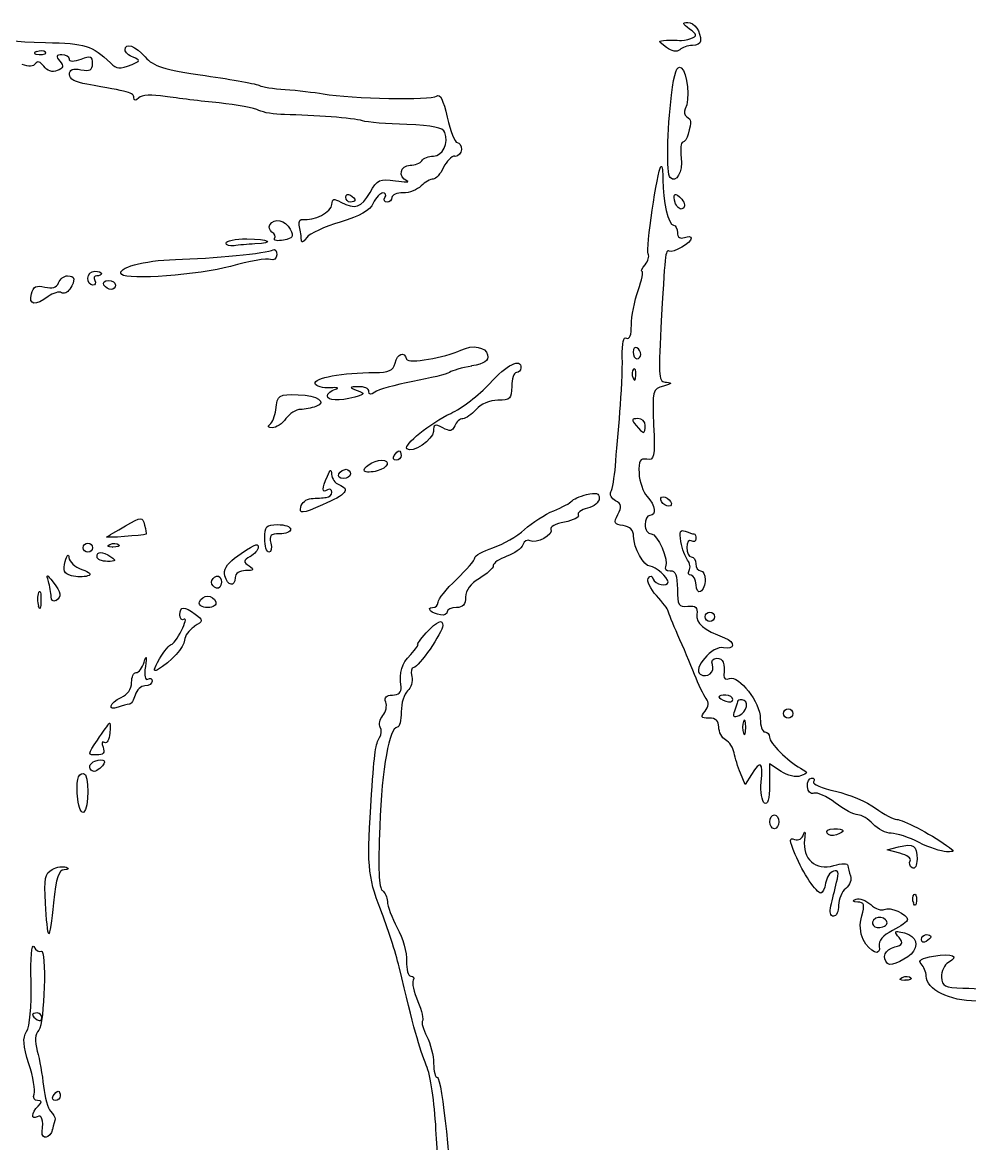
# Model space of a CAD drawing. Extents: x 195 to 337, y 268 to 410.
# Drawn here: x 217.75 to 252.47, y 299.58 to 340.68 of the extents above; entities that cross this region are included whole.
import ezdxf

# ---------------------------------------------------------------- set-up
doc = ezdxf.new("R2010")
doc.units = 0
doc.layers.add('Layer_1', color=7, linetype='CONTINUOUS')

msp = doc.modelspace()

# ---------------------------------------------------------------- linework, layer by layer
at = {"layer": 'Layer_1', "color": 7}
for points in [[(242.306113, 339.832035)], [(229.774116, 334.091083)], [(240.306129, 326.154784)], [(231.452198, 324.634706)], [(241.447442, 322.946135)], [(220.149558, 321.25697)], [(224.863007, 319.938973)], [(224.538299, 319.230624)], [(242.948075, 318.724724)], [(243.53513, 316.023279)], [(245.819004, 315.178413)], [(245.312169, 311.126088)], [(250.877911, 306.988951)], [(218.294254, 304.371128)], [(218.957958, 301.162819)]]:
    msp.add_lwpolyline(points, close=True, dxfattribs=at)
for points in [[(218.267751, 339.599197), (218.262563, 339.609402)], [(242.152532, 336.582057), (242.155763, 336.581433)], [(233.614692, 335.767946), (233.603014, 335.779115)], [(241.96159, 333.853739), (241.96074, 333.853512)], [(226.269105, 332.562019), (226.269105, 332.55805)], [(227.323395, 332.698847), (227.325492, 332.698734)], [(226.844113, 331.992255), (226.844566, 331.993304)], [(220.475259, 331.384819), (220.477527, 331.388787)], [(219.492629, 330.902306), (219.490588, 330.902391)], [(221.002503, 330.882123), (221.003637, 330.882123)], [(240.274097, 328.75492), (240.274097, 328.754636)], [(234.21541, 328.086567), (234.219209, 328.083704)], [(240.154758, 327.971112), (240.144554, 327.965924)], [(235.855196, 327.846529), (235.855026, 327.842476)], [(228.507454, 326.598945), (228.504166, 326.598973)], [(230.751303, 324.238649), (230.752409, 324.239272)], [(229.51021, 323.959578), (229.510494, 323.959578)], [(228.748881, 322.996252), (228.749647, 322.989761)], [(238.465508, 322.87371), (238.464856, 322.874334)], [(222.281722, 321.923877), (222.286229, 321.92297)], [(227.176503, 321.933231), (227.171288, 321.933033)], [(221.058261, 321.449868), (221.063732, 321.439663)], [(226.098884, 321.095622), (226.099877, 321.100072)], [(220.867546, 320.922085), (220.86644, 320.922085)], [(220.140062, 320.388435), (220.141054, 320.387868)], [(242.60718, 319.820315), (242.610525, 319.822271)], [(218.969297, 319.480441), (218.969297, 319.483871)], [(218.34301, 319.276176), (218.347829, 319.276063)], [(224.043256, 318.532535), (224.048585, 318.526583)], [(222.239996, 316.35703), (222.243426, 316.36029)], [(244.126664, 315.848665), (244.126664, 315.85405)], [(244.180239, 315.052611), (244.180239, 315.052469)], [(220.761558, 314.289581), (220.760425, 314.289496)], [(220.591281, 313.336545), (220.591196, 313.336828)], [(244.47558, 313.115754), (244.240872, 312.740702), (244.071643, 313.157565)], [(245.556828, 313.222932), (245.135684, 313.498176), (245.135684, 312.724488)], [(246.273993, 313.059969), (246.274815, 313.061074)], [(219.998188, 311.728025), (219.999606, 311.727798)], [(247.586406, 310.896992), (247.589779, 310.898976)], [(249.916173, 310.223934), (249.444658, 310.344973), (249.866878, 310.455241)], [(251.618916, 310.281335), (251.621807, 310.282271)], [(219.281448, 309.618907), (219.284793, 309.619077)], [(250.37051, 309.692239), (250.368497, 309.692438)], [(247.935917, 308.939131), (247.929483, 308.938025)], [(250.411867, 308.387197), (250.422072, 308.392668)], [(249.033152, 307.844277), (249.030034, 307.841017)], [(249.646059, 307.397197), (249.647278, 307.392009)], [(250.406935, 306.634337), (250.410733, 306.634365)], [(250.098554, 305.577241), (250.103741, 305.567036)], [(218.850043, 300.106913), (218.853643, 300.10748)]]:
    msp.add_lwpolyline(points, dxfattribs=at)
for points in [[(242.202223, 340.435219), (241.937467, 340.630243), (241.925845, 340.676447), (242.137877, 340.676447)], [(242.137877, 340.676447), (242.386475, 340.676447), (242.610469, 340.349584), (242.610469, 339.987373)], [(242.255798, 340.08908), (242.492774, 340.185458), (242.486254, 340.222876), (242.202223, 340.435219)], [(216.917836, 340.236482), (217.034623, 340.028702), (217.40222, 339.963222), (218.590532, 339.939638)], [(218.590532, 339.939638), (220.083199, 339.907606), (220.284346, 339.84326), (220.976396, 339.193786)], [(221.51427, 339.670573), (221.51427, 339.955625), (221.897911, 339.820526), (222.254736, 339.410069)], [(241.354579, 339.759978), (241.02987, 340.000072), (241.02987, 340.002057), (241.354579, 340.022466)], [(241.354579, 340.022466), (241.534579, 340.033805), (241.751089, 340.03097), (241.833577, 340.013962)], [(241.833577, 340.013962), (241.919184, 339.991285), (242.106837, 340.036639), (242.255798, 340.08908)], [(242.306169, 339.831978), (242.138925, 339.831978), (241.93004, 339.75686), (241.842166, 339.674372)], [(242.610469, 339.987373), (242.610469, 339.901767), (242.473272, 339.832035), (242.306113, 339.832035)], [(218.262563, 339.609402), (218.127634, 339.555827), (218.166185, 339.513024), (218.369713, 339.502252)], [(218.591382, 339.587858), (218.537807, 339.641433), (218.389839, 339.652205), (218.267751, 339.599197)], [(218.369713, 339.502252), (218.547445, 339.493748), (218.647225, 339.534283), (218.591382, 339.587858)], [(219.199243, 339.4908), (218.984944, 339.4908), (218.967653, 339.437225), (219.124125, 339.257225)], [(219.473637, 339.325824), (219.473637, 339.41143), (219.35033, 339.4908), (219.199243, 339.4908)], [(220.318078, 339.173036), (220.318078, 339.434674), (220.253732, 339.458088), (219.895858, 339.322989)], [(221.810037, 339.399581), (221.647045, 339.463928), (221.51427, 339.588085), (221.51427, 339.670573)], [(241.842166, 339.674372), (241.745788, 339.577994), (241.557114, 339.610025), (241.354579, 339.759978)], [(218.226166, 339.165978), (218.16182, 339.058828), (217.973316, 339.048057), (217.746091, 339.133946)], [(218.532648, 339.0696), (218.410475, 339.236844), (218.292554, 339.275395), (218.226166, 339.165978)], [(219.027747, 338.910009), (218.844346, 338.834891), (218.656976, 338.901506), (218.532648, 339.0696)], [(219.124125, 339.257225), (219.275212, 339.074957), (219.252818, 338.998989), (219.027747, 338.910009)], [(219.895858, 339.322989), (219.624866, 339.215839), (219.473637, 339.226611), (219.473637, 339.325824)], [(219.895858, 338.943713), (220.222721, 338.879367), (220.318078, 338.932375), (220.318078, 339.173036)], [(220.976396, 339.193786), (221.229247, 338.954825), (221.29467, 338.951707), (221.767234, 339.140211)], [(221.767234, 339.140211), (222.076947, 339.26777), (222.080151, 339.28903), (221.810037, 339.399581)], [(222.254736, 339.410069), (222.555861, 339.063931), (222.903077, 338.955704), (224.454988, 338.72743)], [(241.542771, 338.011087), (241.649921, 338.865165), (241.737795, 339.112602), (241.898547, 339.011972)], [(241.898547, 339.011972), (242.129004, 338.868255), (242.231817, 337.809061), (242.045382, 337.505811)], [(219.473637, 338.770233), (219.473637, 338.950233), (219.596944, 339.001824), (219.895858, 338.943713)], [(220.106982, 338.408022), (219.702988, 338.472369), (219.473637, 338.608431), (219.473637, 338.770233)], [(224.454988, 338.72743), (225.468743, 338.578611), (226.363017, 338.415591), (226.442415, 338.366296)], [(221.83776, 337.920435), (221.83776, 338.093915), (221.663146, 338.143238), (220.106982, 338.408022)], [(226.442415, 338.366296), (226.517533, 338.312721), (226.946075, 338.250643), (227.385445, 338.219461)], [(227.385445, 338.219461), (227.824815, 338.18743), (228.449571, 338.112312), (228.775215, 338.061005)], [(222.014642, 337.911931), (221.892469, 337.789757), (221.83776, 337.792025), (221.83776, 337.920435)], [(222.985536, 337.965506), (222.491514, 338.040624), (222.123946, 338.01908), (222.014642, 337.911931)], [(224.958053, 337.724277), (224.310818, 337.788624), (223.422639, 337.897757), (222.985536, 337.965506)], [(228.775215, 338.061005), (229.831858, 337.879871), (232.73839, 337.822044), (232.927858, 337.975398)], [(232.927858, 337.975398), (233.054283, 338.082548), (233.17759, 337.835083), (233.320059, 337.200605)], [(241.489196, 334.987937), (241.356251, 335.120882), (241.382047, 336.742271), (241.542771, 338.011087)], [(226.41954, 337.454135), (226.264201, 337.540025), (225.606195, 337.658797), (224.958053, 337.724277)], [(227.352932, 337.295679), (226.996078, 337.298513), (226.575984, 337.370797), (226.41954, 337.454135)], [(242.045382, 337.505811), (241.981036, 337.409433), (242.013351, 337.27422), (242.098957, 337.216479)], [(230.213514, 337.070608), (229.87381, 337.166986), (228.44393, 337.284907), (227.352932, 337.295679)], [(231.839354, 336.931427), (231.122443, 336.954104), (230.390425, 337.017033), (230.213514, 337.070608)], [(233.320059, 337.200605), (233.434862, 336.69051), (233.598705, 336.273647), (233.684425, 336.273647)], [(242.098957, 337.216479), (242.277823, 337.106211), (242.281225, 337.067376), (242.152532, 336.582057)], [(233.23621, 336.646375), (233.171864, 336.820989), (232.783999, 336.900359), (231.839354, 336.931427)], [(232.812941, 335.777272), (233.153694, 335.777272), (233.386248, 336.255222), (233.23621, 336.646375)], [(242.155763, 336.581433), (242.11296, 336.418441), (242.022818, 336.285666), (241.955354, 336.285666)], [(233.684425, 336.273647), (233.770031, 336.273647), (233.840897, 336.159978), (233.840897, 336.020797)], [(241.955354, 336.285666), (241.891007, 336.285666), (241.858976, 336.028564), (241.901779, 335.714485)], [(232.391769, 335.608044), (232.445344, 335.704422), (232.638384, 335.777272), (232.812941, 335.777272)], [(233.603014, 335.779115), (233.478856, 335.779115), (233.290097, 335.589477), (233.184025, 335.356894)], [(233.840897, 336.020797), (233.840897, 335.881616), (233.733747, 335.767946), (233.614692, 335.767946)], [(231.843124, 334.867663), (231.509826, 335.014498), (231.59651, 335.438816), (231.959911, 335.438816)], [(231.959911, 335.438816), (232.139911, 335.438816), (232.334991, 335.513934), (232.391769, 335.608044)], [(233.184025, 335.356894), (233.076875, 335.124454), (232.908497, 334.934674), (232.80679, 334.934674)], [(240.687332, 332.191106), (240.590954, 332.34446), (241.019552, 335.255839), (241.155643, 335.392781)], [(241.155643, 335.392781), (241.198447, 335.435584), (241.230762, 335.215899), (241.230762, 334.904117)], [(241.901779, 335.714485), (241.966125, 335.199033), (241.714125, 334.762894), (241.489196, 334.987937)], [(230.493946, 334.44394), (230.764938, 334.919735), (230.849722, 334.959392), (231.423029, 334.870441)], [(232.80679, 334.934674), (232.710412, 334.934674), (232.50782, 334.821005), (232.368525, 334.681824)], [(241.230762, 334.904117), (241.227927, 334.1304), (241.431171, 333.240435), (241.612248, 333.240435)], [(231.423029, 334.870441), (231.770245, 334.816866), (231.958834, 334.816866), (231.843124, 334.867663)], [(232.368525, 334.681824), (232.229344, 334.542643), (231.930232, 334.428973), (231.70519, 334.428973)], [(241.69485, 334.031528), (241.551133, 334.404425), (241.672173, 334.492299), (241.918787, 334.19452)], [(229.097628, 334.006838), (229.097628, 334.214617), (229.161974, 334.233893), (229.424462, 334.092444)], [(229.424462, 334.092444), (229.948503, 333.811814), (230.176749, 333.886649), (230.493946, 334.44394)], [(229.604888, 334.26995), (229.604888, 334.366328), (229.680006, 334.401761), (229.774116, 334.345068)], [(229.774116, 334.091083), (229.677738, 334.091083), (229.604888, 334.17669), (229.604888, 334.26995)], [(229.774116, 334.345068), (229.870494, 334.291493), (229.943344, 334.207871), (229.943344, 334.166202)], [(229.943344, 334.166202), (229.943344, 334.123398), (229.868226, 334.091083), (229.774116, 334.091083)], [(230.965659, 334.428973), (230.869281, 334.428973), (230.705155, 334.257477), (230.609883, 334.047487)], [(231.040777, 334.259745), (231.094352, 334.356123), (231.063454, 334.428973), (230.965659, 334.428973)], [(231.115895, 334.09165), (231.019517, 334.09165), (230.984084, 334.166769), (231.040777, 334.259745)], [(231.294762, 334.259745), (231.294762, 334.163367), (231.209155, 334.09165), (231.115895, 334.09165)], [(231.70519, 334.428973), (231.480119, 334.428973), (231.294762, 334.353855), (231.294762, 334.259745)], [(241.918787, 334.19452), (242.038692, 334.049953), (242.05485, 333.912756), (241.96159, 333.853739)], [(228.036733, 333.458164), (228.411785, 333.383046), (229.097628, 333.739928), (229.097628, 334.006838)], [(230.609883, 334.047487), (230.486576, 333.776494), (230.135136, 333.577049), (229.399376, 333.360567)], [(241.96074, 333.853512), (241.875133, 333.799937), (241.75381, 333.876189), (241.69485, 334.031528)], [(226.897971, 332.993537), (226.801593, 333.057883), (226.767294, 333.172403), (226.822853, 333.258293)], [(226.822853, 333.258293), (226.985845, 333.520781), (227.384368, 333.434041), (227.565473, 333.096435)], [(227.895284, 333.244998), (227.863253, 333.38418), (227.927316, 333.479707), (228.036733, 333.458164)], [(229.399376, 333.360567), (228.829272, 333.192472), (228.275892, 332.93622), (228.169678, 332.790491)], [(226.994349, 332.752309), (227.037152, 332.827427), (226.997184, 332.933443), (226.897971, 332.993537)], [(227.565473, 333.096435), (227.708056, 332.829694), (227.672623, 332.764214), (227.323395, 332.698847)], [(227.970403, 332.75846), (227.967568, 332.887153), (227.938371, 333.105676), (227.895284, 333.244998)], [(241.612248, 333.240435), (241.697854, 333.240435), (241.762201, 333.118261), (241.762201, 332.969159)], [(241.762201, 332.969159), (241.762201, 332.797663), (241.858579, 332.733317), (242.015051, 332.795679)], [(242.015051, 332.795679), (242.154232, 332.849254), (242.267902, 332.838482), (242.267902, 332.773002)], [(225.21354, 332.590082), (225.21354, 332.675688), (225.555398, 332.744287), (225.973338, 332.744287)], [(225.509306, 332.493704), (225.346314, 332.461672), (225.21354, 332.505043), (225.21354, 332.590082)], [(226.269105, 332.55805), (226.013987, 332.549546), (225.672214, 332.515247), (225.509306, 332.493704)], [(225.973338, 332.744287), (226.786683, 332.744287), (227.04645, 332.584696), (226.269105, 332.562019)], [(227.325492, 332.698734), (227.098154, 332.655931), (226.949363, 332.676057), (226.994349, 332.752309)], [(228.169678, 332.790491), (228.019725, 332.584696), (227.974654, 332.578176), (227.970403, 332.75846)], [(242.267902, 332.773002), (242.267902, 332.598387), (241.603489, 332.205052), (241.458809, 332.294003)], [(223.35645, 331.986954), (224.71331, 332.018986), (226.73685, 332.219395), (226.944743, 332.344885)], [(226.844566, 331.993304), (226.720125, 332.036107), (226.05798, 331.928957), (225.37364, 331.736202)], [(227.071168, 332.163751), (227.071168, 332.016917), (226.97479, 331.942932), (226.844113, 331.992255)], [(226.944743, 332.344885), (227.019861, 332.387688), (227.071168, 332.302082), (227.071168, 332.163751)], [(240.573662, 331.797827), (240.686198, 331.932756), (240.736654, 332.109666), (240.687332, 332.191106)], [(241.458809, 332.294003), (241.320478, 332.379609), (241.300352, 332.183735), (241.155558, 329.487534)], [(221.390453, 331.441483), (221.162264, 331.669672), (222.212387, 331.961244), (223.35645, 331.986954)], [(225.37364, 331.736202), (224.229804, 331.419005), (221.606906, 331.22503), (221.390453, 331.441483)], [(240.466513, 331.552346), (240.412938, 331.552346), (240.460843, 331.662614), (240.573662, 331.797827)], [(219.072677, 331.131713), (219.126251, 331.273162), (219.277338, 331.388816), (219.407023, 331.388816)], [(219.407023, 331.388816), (219.676031, 331.388816), (219.701713, 331.237729), (219.492629, 330.902306)], [(220.148425, 331.303181), (220.148425, 331.442362), (220.262094, 331.556031), (220.401275, 331.556031)], [(220.327291, 331.050331), (220.230913, 331.050331), (220.148425, 331.164), (220.148425, 331.303181)], [(220.402409, 331.219559), (220.455984, 331.123181), (220.425086, 331.050331), (220.327291, 331.050331)], [(220.477527, 331.388787), (220.381149, 331.388787), (220.345716, 331.313669), (220.402409, 331.219559)], [(220.401275, 331.556031), (220.540456, 331.556031), (220.654125, 331.513228), (220.654125, 331.470425)], [(220.654125, 331.470425), (220.654125, 331.427622), (220.568519, 331.384819), (220.475259, 331.384819)], [(220.740015, 331.051351), (220.68644, 331.147729), (220.751354, 331.22058), (220.898472, 331.22058)], [(220.898472, 331.22058), (221.043039, 331.22058), (221.16096, 331.145461), (221.16096, 331.051351)], [(240.318544, 330.855789), (240.453473, 331.23943), (240.520088, 331.552346), (240.466513, 331.552346)], [(218.077121, 330.725509), (218.152239, 330.997635), (218.259388, 331.05342), (218.571143, 330.975241)], [(218.571143, 330.975241), (218.845536, 330.910894), (219.005155, 330.952564), (219.072677, 331.131713)], [(219.179826, 330.77058), (219.09422, 330.824154), (218.872267, 330.762076), (218.696519, 330.629131)], [(219.490588, 330.902391), (219.404982, 330.774831), (219.269769, 330.714737), (219.179826, 330.77058)], [(221.003637, 330.882123), (220.918031, 330.882123), (220.797842, 330.957241), (220.740015, 331.051351)], [(221.16096, 331.051351), (221.16096, 330.954973), (221.085842, 330.882123), (221.002503, 330.882123)], [(240.073064, 329.579376), (240.073064, 329.898728), (240.183332, 330.473112), (240.318544, 330.855789)], [(218.696519, 330.629131), (218.230362, 330.276557), (217.969971, 330.317291), (218.077121, 330.725509)], [(239.895332, 329.110016), (240.006733, 329.045669), (240.073064, 329.217165), (240.073064, 329.579376)], [(239.738859, 328.402743), (239.727521, 328.937471), (239.781662, 329.181817), (239.895332, 329.110016)], [(241.155558, 329.487534), (241.05918, 327.63223), (241.069952, 327.502346), (241.363338, 327.486614)], [(233.825335, 328.666167), (234.25827, 328.876214), (234.745858, 328.787206), (234.803713, 328.488435)], [(240.274097, 328.754636), (240.198979, 328.797439), (240.133782, 328.731959), (240.133782, 328.59618)], [(240.414412, 328.509439), (240.414412, 328.595046), (240.350066, 328.707581), (240.274097, 328.75492)], [(231.412144, 328.183937), (231.508522, 328.548302), (231.73365, 328.632945), (231.831162, 328.340409)], [(231.831162, 328.340409), (231.895508, 328.160409), (233.235502, 328.383213), (233.825335, 328.666167)], [(234.803713, 328.488435), (234.846516, 328.275269), (234.696563, 328.173364), (234.21541, 328.086567)], [(234.870412, 327.434967), (235.520878, 328.141162), (236.024425, 328.394041), (236.024425, 328.015757)], [(239.653253, 326.403099), (239.706828, 327.053565), (239.749631, 327.95297), (239.738859, 328.402743)], [(240.133782, 328.59618), (240.133782, 328.46125), (240.198129, 328.350699), (240.274097, 328.350699)], [(240.274097, 328.350699), (240.349215, 328.350699), (240.414412, 328.425817), (240.414412, 328.509439)], [(230.656654, 327.846387), (231.182821, 327.846387), (231.343574, 327.921506), (231.412144, 328.183937)], [(234.219209, 328.083704), (233.865558, 328.019357), (233.499067, 327.915326), (233.406913, 327.851263)], [(236.024425, 328.015757), (236.024425, 327.91938), (235.949306, 327.846529), (235.855196, 327.846529)], [(240.144554, 327.965924), (240.090979, 327.91235), (240.080207, 327.764381), (240.133215, 327.642293)], [(240.240365, 327.749443), (240.248869, 327.927175), (240.208333, 328.026954), (240.154758, 327.971112)], [(228.475905, 327.442394), (228.400787, 327.641669), (229.508963, 327.846387), (230.656654, 327.846387)], [(232.056034, 327.513685), (231.405568, 327.392646), (230.778969, 327.217918), (230.662919, 327.125764)], [(233.406913, 327.851263), (233.310535, 327.786917), (232.706075, 327.634696), (232.056034, 327.513685)], [(235.855026, 327.842476), (235.758648, 327.842476), (235.685798, 327.614287), (235.685798, 327.335613)], [(240.133215, 327.642293), (240.18679, 327.507364), (240.229593, 327.545915), (240.240365, 327.749443)], [(229.031014, 327.283654), (228.762006, 327.260976), (228.512358, 327.337228), (228.475905, 327.442394)], [(228.928003, 326.989984), (228.928003, 327.075591), (229.060947, 327.183874), (229.223769, 327.230079)], [(229.223769, 327.230079), (229.386762, 327.272882), (229.298888, 327.305197), (229.031014, 327.283654)], [(230.0713, 327.326457), (229.719804, 327.315118), (229.716601, 327.30378), (230.017725, 327.186142)], [(230.017725, 327.186142), (230.322053, 327.067087), (230.315647, 327.048945), (229.932119, 326.947181)], [(230.451738, 327.148441), (230.451738, 327.255591), (230.280242, 327.332693), (230.0713, 327.326457)], [(230.662919, 327.125764), (230.520336, 327.012094), (230.451738, 327.018614), (230.451738, 327.148441)], [(233.455867, 326.348107), (233.854503, 326.533493), (234.491051, 327.023235), (234.870412, 327.434967)], [(235.685798, 327.335613), (235.685798, 326.88445), (235.632223, 326.828721), (235.177858, 326.828721)], [(241.255054, 327.350551), (240.844626, 327.233764), (240.83496, 327.194079), (240.887486, 325.92189)], [(241.363338, 327.486614), (241.588409, 327.475276), (241.557228, 327.433039), (241.255054, 327.350551)], [(227.036132, 326.48108), (227.100478, 327.028677), (227.143281, 327.056542), (227.863423, 327.029754)], [(227.863423, 327.029754), (228.569618, 327.007077), (228.930752, 326.760746), (228.507454, 326.598945)], [(229.932119, 326.947181), (229.342711, 326.789575), (228.928003, 326.806866), (228.928003, 326.989984)], [(235.177858, 326.828721), (234.878859, 326.828721), (234.550947, 326.68954), (234.380557, 326.491172)], [(226.821832, 325.945276), (226.91821, 326.009622), (227.01147, 326.254961), (227.036132, 326.48108)], [(227.93942, 326.491824), (227.781814, 326.491824), (227.54291, 326.339603), (227.408973, 326.154246)], [(228.504166, 326.598973), (228.350812, 326.545398), (228.096941, 326.491824), (227.93942, 326.491824)], [(231.846185, 325.045247), (231.703603, 325.18783), (232.702418, 325.996838), (233.455867, 326.348107)], [(234.380557, 326.491172), (234.2221, 326.305786), (234.002273, 326.153622), (233.894047, 326.153622)], [(239.488277, 324.429165), (239.520308, 324.864255), (239.59656, 325.752945), (239.653253, 326.403099)], [(226.907439, 325.81885), (226.756352, 325.820438), (226.720069, 325.872425), (226.821832, 325.945276)], [(227.408973, 326.154246), (227.274894, 325.96886), (227.048916, 325.817773), (226.907439, 325.81885)], [(233.155706, 325.818), (232.870654, 325.97022), (232.816003, 325.948677), (232.816003, 325.683921)], [(233.596125, 325.893118), (233.521007, 325.688457), (233.423495, 325.671449), (233.155706, 325.818)], [(233.894047, 326.153622), (233.784629, 326.153622), (233.651968, 326.035701), (233.596125, 325.893118)], [(240.306129, 326.154784), (240.082191, 326.154784), (240.070286, 326.111981), (240.241782, 325.901934)], [(240.241782, 325.901934), (240.357436, 325.762753), (240.480743, 325.649083), (240.516176, 325.649083)], [(240.580522, 325.901934), (240.580522, 326.041115), (240.457215, 326.154784), (240.306129, 326.154784)], [(240.516176, 325.649083), (240.548207, 325.649083), (240.580522, 325.762753), (240.580522, 325.901934)], [(240.887486, 325.92189), (240.941061, 324.732501), (240.910163, 324.617499), (240.634636, 324.665178)], [(232.816003, 325.683921), (232.816003, 325.386028), (232.026214, 324.865219), (231.846185, 325.045247)], [(230.292686, 324.227934), (230.183269, 324.337351), (230.631313, 324.628724), (230.913162, 324.631928)], [(230.913162, 324.631928), (231.268938, 324.634762), (231.14787, 324.342595), (230.751303, 324.238649)], [(231.452198, 324.634706), (231.35582, 324.634706), (231.320387, 324.709824), (231.37708, 324.803934)], [(231.37708, 324.803934), (231.430654, 324.900312), (231.514277, 324.972028), (231.555946, 324.972028)], [(231.631064, 324.803934), (231.631064, 324.707556), (231.545458, 324.634706), (231.452198, 324.634706)], [(231.555946, 324.972028), (231.598749, 324.972028), (231.631064, 324.89691), (231.631064, 324.803934)], [(240.634636, 324.665178), (240.383769, 324.707981), (240.331357, 324.611603), (240.352872, 324.158315)], [(228.927691, 324.046403), (229.04136, 324.310025), (229.075659, 324.322781), (229.085297, 324.11075)], [(229.351754, 324.127672), (229.405329, 324.22405), (229.527502, 324.296901), (229.615376, 324.296901)], [(229.615376, 324.296901), (229.700982, 324.296901), (229.773832, 324.221783), (229.773832, 324.127672)], [(230.752409, 324.239272), (230.547747, 324.185698), (230.340903, 324.185698), (230.292686, 324.227934)], [(239.321032, 323.469014), (239.374607, 323.565392), (239.453977, 323.994104), (239.488277, 324.429165)], [(228.927691, 323.53954), (228.728415, 323.416233), (228.728415, 323.582343), (228.927691, 324.046403)], [(229.085297, 324.11075), (229.090966, 323.958529), (229.211722, 323.789244), (229.350053, 323.735669)], [(229.510494, 323.959578), (229.365927, 323.959578), (229.293927, 324.034696), (229.351754, 324.127672)], [(229.773832, 324.127672), (229.773832, 324.031294), (229.654777, 323.959578), (229.51021, 323.959578)], [(240.352872, 324.158315), (240.36421, 323.850756), (240.50084, 323.463912), (240.648639, 323.301033)], [(229.350053, 323.735669), (229.7905, 323.566441), (229.628699, 323.368101), (228.748881, 322.996252)], [(228.885738, 323.267131), (229.001391, 323.275635), (229.096919, 323.363509), (229.096919, 323.464422)], [(229.096919, 323.464422), (229.096919, 323.5608), (229.021801, 323.596233), (228.927691, 323.53954)], [(238.431209, 323.372041), (238.781656, 323.457647), (238.894163, 323.425616), (238.894163, 323.234844)], [(239.492529, 323.145383), (239.340308, 323.230989), (239.263206, 323.375839), (239.321032, 323.469014)], [(228.749647, 322.989761), (227.986645, 322.667206), (227.900925, 322.658646), (227.95022, 322.914643)], [(227.95022, 322.914643), (227.982251, 323.072249), (228.156015, 323.210409), (228.340295, 323.224328)], [(228.340295, 323.224328), (228.524547, 323.235666), (228.769999, 323.256359), (228.885738, 323.267131)], [(237.225662, 322.779458), (237.539628, 322.905883), (237.835395, 323.065587), (237.882563, 323.13308)], [(237.882563, 323.13308), (237.925366, 323.197427), (238.177253, 323.307694), (238.431209, 323.372041)], [(238.894163, 323.234844), (238.894163, 323.095663), (238.701407, 322.932643), (238.465508, 322.87371)], [(239.578135, 322.640646), (239.728088, 322.922409), (239.71108, 323.022132), (239.492529, 323.145383)], [(240.648639, 323.301033), (240.951917, 322.965609), (241.004415, 322.607679), (240.745017, 322.607679)], [(241.174182, 323.114513), (241.120607, 323.210891), (241.142151, 323.283742), (241.238529, 323.283742)], [(241.447442, 322.946135), (241.351064, 322.946135), (241.232009, 323.021254), (241.174182, 323.114513)], [(241.238529, 323.283742), (241.334906, 323.283742), (241.453962, 323.208624), (241.511788, 323.114513)], [(241.511788, 323.114513), (241.565363, 323.018135), (241.54382, 322.946135), (241.447442, 322.946135)], [(221.526261, 322.224038), (222.127432, 322.568022), (222.145631, 322.569099), (222.228147, 322.256069)], [(236.157256, 322.094693), (236.430516, 322.344425), (236.911669, 322.653005), (237.225662, 322.779458)], [(238.126229, 322.621483), (238.179804, 322.546365), (237.948497, 322.425326), (237.621492, 322.364381)], [(238.464856, 322.874334), (238.229014, 322.809987), (238.075858, 322.700854), (238.126229, 322.621483)], [(239.77004, 322.235575), (239.442129, 322.278378), (239.415341, 322.331953), (239.578135, 322.640646)], [(240.745017, 322.607679), (240.648639, 322.607679), (240.575788, 322.455458), (240.575788, 322.270129)], [(220.836138, 321.814687), (220.878941, 321.846718), (221.186557, 322.03012), (221.526261, 322.224038)], [(222.228147, 322.256069), (222.270951, 322.078337), (222.303266, 321.929235), (222.281722, 321.923877)], [(226.631061, 321.764797), (226.631061, 322.20737), (226.695407, 322.271688), (227.106856, 322.271688)], [(227.106856, 322.271688), (227.36821, 322.271688), (227.582651, 322.19657), (227.582651, 322.10246)], [(237.621492, 322.364381), (237.294658, 322.300035), (237.069615, 322.184381), (237.121064, 322.100759)], [(240.151527, 321.844422), (240.150563, 322.065241), (240.018582, 322.201276), (239.77004, 322.235575)], [(240.575788, 322.270129), (240.575788, 322.084743), (240.672166, 321.932551), (240.792355, 321.932551)], [(222.286229, 321.92297), (222.154418, 321.869395), (220.780947, 321.773017), (220.836138, 321.814687)], [(226.788667, 321.257934), (226.703061, 321.257934), (226.631061, 321.486123), (226.631061, 321.764797)], [(227.171288, 321.933033), (226.847656, 321.933033), (226.783366, 321.868687), (226.853014, 321.595483)], [(227.582651, 322.10246), (227.582651, 322.006082), (227.39925, 321.933231), (227.176503, 321.933231)], [(234.997206, 321.42172), (235.361571, 321.541625), (235.883458, 321.844989), (236.157256, 322.094693)], [(237.121064, 322.100759), (237.240119, 321.908003), (236.578825, 321.544573), (236.356985, 321.681742)], [(240.759133, 320.746876), (240.526692, 320.746876), (240.153681, 321.420926), (240.151527, 321.844422)], [(240.792355, 321.932551), (241.03245, 321.932551), (241.461048, 320.953096), (241.320677, 320.725814)], [(241.887124, 321.647272), (241.822777, 322.013764), (241.855092, 322.099483), (242.046714, 322.026605)], [(242.046714, 322.026605), (242.181643, 321.97303), (242.324226, 321.930227), (242.362834, 321.930227)], [(242.437952, 321.751361), (242.437952, 321.654983), (242.362834, 321.61955), (242.268724, 321.676243)], [(242.362834, 321.930227), (242.405637, 321.930227), (242.437952, 321.84462), (242.437952, 321.751361)], [(219.98033, 321.425065), (219.98033, 321.521443), (220.055448, 321.594293), (220.149558, 321.594293)], [(220.149558, 321.25697), (220.05318, 321.25697), (219.98033, 321.332088), (219.98033, 321.425065)], [(220.149558, 321.594293), (220.245936, 321.594293), (220.318787, 321.519175), (220.318787, 321.425065)], [(220.318787, 321.425065), (220.318787, 321.328687), (220.243669, 321.25697), (220.149558, 321.25697)], [(221.063732, 321.439663), (220.86644, 321.448167), (220.826755, 321.482466), (220.956582, 321.546813)], [(220.956582, 321.546813), (221.078755, 321.600387), (221.224456, 321.589616), (221.280214, 321.535474)], [(221.280214, 321.535474), (221.333788, 321.481899), (221.23741, 321.439096), (221.058261, 321.449868)], [(225.52878, 321.03669), (226.228541, 321.545707), (226.394651, 321.623915), (226.394651, 321.440683)], [(226.394651, 321.440683), (226.394651, 321.344306), (226.261706, 321.192085), (226.098884, 321.095622)], [(226.853014, 321.595483), (226.906588, 321.410098), (226.875691, 321.257934), (226.788667, 321.257934)], [(234.334947, 321.054151), (234.334947, 321.139757), (234.632869, 321.300765), (234.997206, 321.42172)], [(236.093363, 321.532923), (236.039788, 321.394592), (235.775089, 321.203934), (235.503984, 321.108576)], [(236.356985, 321.681742), (236.260607, 321.735317), (236.146938, 321.670403), (236.093363, 321.532923)], [(242.133738, 320.968942), (242.048132, 321.081477), (241.934462, 321.385776), (241.887124, 321.647272)], [(242.268724, 321.676243), (242.172346, 321.729817), (242.099495, 321.622668), (242.099495, 321.43303)], [(242.099495, 321.43303), (242.099495, 321.241124), (242.174614, 321.085814), (242.268724, 321.085814)], [(219.320254, 320.920016), (219.384601, 321.16011), (219.44668, 321.22114), (219.456317, 321.060331)], [(219.456317, 321.060331), (219.464821, 320.904992), (219.677987, 320.709912), (219.928881, 320.627395)], [(220.48708, 321.088195), (220.48708, 321.299376), (220.665946, 321.299376), (220.993971, 321.088195)], [(220.86644, 320.922085), (220.657527, 320.920469), (220.48708, 320.997203), (220.48708, 321.088195)], [(220.993971, 321.088195), (221.198632, 320.95525), (221.175105, 320.924353), (220.867546, 320.922085)], [(225.168724, 320.39263), (225.115149, 320.606929), (225.23307, 320.821285), (225.52878, 321.03669)], [(226.099877, 321.100072), (225.842774, 320.947852), (225.836254, 320.903915), (226.057073, 320.757165)], [(233.659848, 320.263285), (234.031697, 320.616935), (234.334947, 320.972712), (234.334947, 321.054151)], [(235.503984, 321.108576), (235.232991, 321.012198), (235.011039, 320.861112), (235.011039, 320.768872)], [(242.187313, 320.589581), (242.251659, 320.685959), (242.219344, 320.857455), (242.133738, 320.968942)], [(242.268724, 321.085814), (242.365102, 321.085814), (242.437952, 320.972145), (242.437952, 320.832964)], [(219.548443, 320.399206), (219.269798, 320.474324), (219.224812, 320.581474), (219.320254, 320.920016)], [(219.928881, 320.627395), (220.23644, 320.520246), (220.305039, 320.447395), (220.140062, 320.388435)], [(225.930648, 320.584535), (225.706711, 320.58292), (225.551288, 320.477386), (225.551288, 320.328283)], [(226.057073, 320.757165), (226.264003, 320.618835), (226.240191, 320.586803), (225.930648, 320.584535)], [(235.011039, 320.768872), (235.011039, 320.672494), (234.78285, 320.465594), (234.504147, 320.301638)], [(241.417111, 320.168211), (241.417111, 320.331203), (240.944519, 320.746876), (240.759133, 320.746876)], [(241.320677, 320.725814), (241.267102, 320.650696), (241.352708, 320.582098), (241.494157, 320.582098)], [(241.494157, 320.582098), (241.688047, 320.582098), (241.757779, 320.40635), (241.757779, 319.909124)], [(242.262431, 320.412699), (242.166053, 320.412699), (242.132888, 320.487817), (242.187313, 320.589581)], [(242.437952, 320.832964), (242.437952, 320.693783), (242.51307, 320.580113), (242.60718, 320.580113)], [(242.60718, 320.580113), (242.703558, 320.580113), (242.776409, 320.432145), (242.776409, 320.252173)], [(218.703691, 320.187883), (218.618084, 320.470781), (218.628573, 320.469647), (218.872919, 320.165206)], [(218.800069, 319.629572), (218.800069, 319.766769), (218.757266, 320.01857), (218.703691, 320.187883)], [(218.872919, 320.165206), (219.182632, 319.784769), (219.206188, 319.625093), (218.969297, 319.480441)], [(220.141054, 320.387868), (220.006125, 320.345065), (219.740264, 320.345065), (219.548443, 320.399206)], [(224.681873, 320.159792), (224.681873, 320.245398), (224.76748, 320.347162), (224.863007, 320.380611)], [(224.863007, 319.938973), (224.766629, 319.971005), (224.681873, 320.071918), (224.681873, 320.159792)], [(224.863007, 320.380611), (224.959385, 320.412643), (225.044141, 320.316265), (225.044141, 320.159792)], [(225.044141, 320.159792), (225.044141, 320.004454), (224.958535, 319.905808), (224.863007, 319.938973)], [(225.551288, 320.328283), (225.551288, 319.964995), (225.26839, 320.015367), (225.168724, 320.39263)], [(232.984721, 319.425279), (232.984721, 319.532428), (233.289048, 319.909663), (233.659848, 320.263285)], [(234.504147, 320.301638), (234.176236, 320.107748), (233.997284, 319.866576), (233.997284, 319.616872)], [(240.992793, 319.669002), (240.764604, 319.915616), (240.628428, 320.198372), (240.690591, 320.298038)], [(240.690591, 320.298038), (240.76571, 320.422479), (240.823536, 320.415959), (240.870591, 320.275361)], [(240.870591, 320.275361), (240.934938, 320.074951), (241.417111, 319.981748), (241.417111, 320.168211)], [(242.441297, 320.065483), (242.441297, 320.256255), (242.355691, 320.412699), (242.262431, 320.412699)], [(242.776409, 320.252173), (242.776409, 320.072173), (242.701291, 319.877121), (242.60718, 319.820315)], [(218.347829, 319.276063), (218.305026, 319.439906), (218.305026, 319.668293), (218.353499, 319.782954)], [(218.353499, 319.782954), (218.396302, 319.897474), (218.439105, 319.760277), (218.428617, 319.483956)], [(241.757779, 319.909124), (241.757779, 319.311156), (241.800582, 319.240431), (242.138188, 319.275808)], [(242.610525, 319.822271), (242.514147, 319.768696), (242.441297, 319.875846), (242.441297, 320.065483)], [(218.428617, 319.483956), (218.425839, 319.20531), (218.385814, 319.112107), (218.34301, 319.276176)], [(218.969297, 319.483871), (218.872919, 319.430296), (218.800069, 319.492375), (218.800069, 319.629572)], [(223.521313, 318.967455), (223.521313, 319.288932), (223.676651, 319.29429), (224.086059, 318.990132)], [(224.538299, 319.230624), (224.320881, 319.230624), (224.200749, 319.31623), (224.242532, 319.441805)], [(224.242532, 319.441805), (224.285335, 319.557458), (224.414028, 319.652986), (224.538299, 319.652986)], [(224.538299, 319.652986), (224.662456, 319.652986), (224.795401, 319.556608), (224.834066, 319.441805)], [(224.834066, 319.441805), (224.876869, 319.316513), (224.758947, 319.230624), (224.538299, 319.230624)], [(232.787429, 319.230255), (232.895713, 319.230255), (232.984721, 319.315861), (232.984721, 319.425279)], [(233.997284, 319.616872), (233.997284, 319.343613), (233.900906, 319.231106), (233.659735, 319.231106)], [(241.422497, 319.098898), (241.413993, 319.163244), (241.220954, 319.422529), (240.992793, 319.669002)], [(242.138188, 319.275808), (242.430752, 319.307839), (242.507911, 319.243776), (242.472535, 318.977887)], [(223.678919, 318.801345), (223.593313, 318.74777), (223.521313, 318.824022), (223.521313, 318.967455)], [(224.086059, 318.990132), (224.387184, 318.761943), (224.385029, 318.745786), (224.043256, 318.532535)], [(233.073558, 318.95898), (232.760642, 319.001783), (232.52273, 319.230255), (232.787429, 319.230255)], [(233.322157, 319.076901), (233.322157, 318.991294), (233.210755, 318.939704), (233.073558, 318.95898)], [(233.659735, 319.231106), (233.474349, 319.231106), (233.322157, 319.166759), (233.322157, 319.076901)], [(241.778273, 318.216954), (241.59062, 318.634894), (241.431086, 319.032454), (241.422497, 319.098898)], [(242.472535, 318.977887), (242.429732, 318.656409), (242.718015, 318.412063), (243.489521, 318.121654)], [(242.778847, 318.893953), (242.778847, 318.990331), (242.853965, 319.062047), (242.948075, 319.062047)], [(242.948075, 318.724724), (242.851697, 318.724724), (242.778847, 318.799843), (242.778847, 318.893953)], [(242.948075, 319.062047), (243.044453, 319.062047), (243.117303, 318.986929), (243.117303, 318.893953)], [(243.117303, 318.893953), (243.117303, 318.797575), (243.042185, 318.724724), (242.948075, 318.724724)], [(223.582541, 318.388762), (223.721722, 318.668542), (223.765659, 318.85492), (223.678919, 318.801345)], [(224.048585, 318.526583), (223.853562, 318.405543), (223.694935, 318.184724), (223.694935, 318.037918)], [(233.158003, 318.570973), (233.158003, 318.321241), (232.26747, 317.036098), (232.094954, 317.036098)], [(232.552522, 318.303099), (232.960825, 318.744595), (233.158003, 318.831392), (233.158003, 318.570973)], [(223.208538, 317.879745), (223.272884, 317.879745), (223.443247, 318.109068), (223.582541, 318.388762)], [(232.243914, 317.880879), (232.201111, 317.880879), (232.340292, 318.070517), (232.552522, 318.303099)], [(242.384803, 316.781745), (242.237968, 317.153594), (241.964736, 317.798702), (241.778273, 318.216954)], [(243.489521, 318.121654), (243.898872, 317.967449), (243.862447, 317.652293), (243.446717, 317.76052)], [(223.694935, 318.037918), (223.694935, 317.780816), (223.193429, 317.234211), (222.699407, 316.951739)], [(222.774525, 317.34822), (222.947155, 317.640784), (223.142094, 317.879745), (223.208538, 317.879745)], [(231.982277, 317.511156), (232.171914, 317.714683), (232.288758, 317.880879), (232.243914, 317.880879)], [(243.446717, 317.76052), (243.063105, 317.856898), (242.292705, 316.973962), (242.599073, 316.785345)], [(221.920872, 316.848983), (222.01725, 316.846148), (222.145943, 317.017361), (222.214484, 317.232624)], [(222.214484, 317.232624), (222.300091, 317.509002), (222.310862, 317.460813), (222.257288, 317.06538)], [(222.699407, 316.951739), (222.537549, 316.855361), (222.56221, 316.98377), (222.774525, 317.34822)], [(231.628654, 316.318791), (231.564308, 316.900658), (231.639993, 317.147131), (231.982277, 317.511156)], [(243.040598, 317.137918), (242.987023, 317.273981), (243.051936, 317.373761), (243.198204, 317.373761)], [(243.198204, 317.373761), (243.437165, 317.373761), (243.516478, 317.182989), (243.459558, 316.743647)], [(221.751643, 316.479288), (221.751643, 316.686217), (221.826762, 316.853263), (221.920872, 316.848983)], [(222.257288, 317.06538), (222.203713, 316.724598), (222.245949, 316.547773), (222.342894, 316.611014)], [(232.094954, 317.036098), (232.009347, 317.036098), (231.975048, 316.887279), (232.019836, 316.704954)], [(242.599073, 316.785345), (242.851924, 316.628872), (243.14667, 316.860463), (243.040598, 317.137918)], [(221.371206, 315.935972), (221.601662, 316.03235), (221.751643, 316.251014), (221.751643, 316.479288)], [(222.509004, 316.535896), (222.509004, 316.439518), (222.387965, 316.35703), (222.239996, 316.35703)], [(222.342894, 316.611014), (222.439272, 316.664589), (222.509004, 316.633691), (222.509004, 316.535896)], [(232.019836, 316.704954), (232.062639, 316.522687), (231.997158, 316.284888), (231.871017, 316.177739)], [(242.813458, 315.895521), (242.727851, 316.011175), (242.53056, 316.410973), (242.384803, 316.781745)], [(243.459558, 316.743647), (243.44822, 316.628844), (243.534677, 316.576403), (243.669606, 316.625726)], [(243.669606, 316.625726), (244.018947, 316.759805), (244.796831, 315.751294), (244.796831, 315.165458)], [(221.885524, 316.02274), (221.831949, 315.837354), (221.736421, 315.685191), (221.661587, 315.685191)], [(222.243426, 316.36029), (222.095458, 316.36029), (221.934818, 316.208069), (221.885524, 316.02274)], [(231.070258, 315.767906), (231.005911, 315.944787), (231.078762, 316.023024), (231.315738, 316.023024)], [(231.315738, 316.023024), (231.541943, 316.023024), (231.64793, 316.119402), (231.628654, 316.318791)], [(231.871017, 316.177739), (231.741473, 316.069455), (231.635174, 315.725499), (231.635174, 315.411506)], [(243.53513, 316.023279), (243.395949, 316.023279), (243.28228, 315.991247), (243.28228, 315.958932)], [(243.78798, 315.859436), (243.78798, 315.945043), (243.674311, 316.023279), (243.53513, 316.023279)], [(221.25867, 315.578041), (220.84073, 315.41845), (220.945754, 315.749537), (221.371206, 315.935972)], [(221.661587, 315.685191), (221.586469, 315.685191), (221.406469, 315.642387), (221.25867, 315.578041)], [(230.963108, 315.268526), (231.07451, 315.402605), (231.121848, 315.627534), (231.070258, 315.767906)], [(242.770654, 315.43149), (242.909836, 315.598734), (242.924859, 315.756198), (242.813458, 315.895521)], [(243.28228, 315.958932), (243.28228, 315.926901), (243.395949, 315.848665), (243.53513, 315.79509)], [(243.53513, 315.79509), (243.674311, 315.741515), (243.78798, 315.772413), (243.78798, 315.859436)], [(243.957436, 315.778932), (243.957436, 315.736129), (243.914632, 315.587027), (243.850286, 315.439228)], [(244.126664, 315.85405), (244.030286, 315.85405), (243.957436, 315.822019), (243.957436, 315.778932)], [(244.019514, 315.274252), (244.315281, 315.387921), (244.397798, 315.848665), (244.126664, 315.848665)], [(230.86673, 314.84846), (230.802384, 314.944838), (230.844053, 315.134589), (230.963108, 315.268526)], [(231.635174, 315.411506), (231.635174, 315.09754), (231.570828, 314.84143), (231.492591, 314.84143)], [(242.918623, 315.178639), (242.619653, 315.178639), (242.594991, 315.221443), (242.770654, 315.43149)], [(243.276554, 314.84965), (243.276554, 315.072454), (243.1609, 315.178639), (242.918623, 315.178639)], [(243.850286, 315.439228), (243.775168, 315.241937), (243.818254, 315.198), (244.019514, 315.274252)], [(245.649776, 315.347641), (245.649776, 315.444019), (245.724894, 315.515735), (245.819004, 315.515735)], [(245.819004, 315.178413), (245.722626, 315.178413), (245.649776, 315.253531), (245.649776, 315.347641)], [(245.819004, 315.515735), (245.915382, 315.515735), (245.988232, 315.440617), (245.988232, 315.347641)], [(245.988232, 315.347641), (245.988232, 315.251263), (245.913114, 315.178413), (245.819004, 315.178413)], [(220.503039, 314.376378), (220.710818, 314.67858), (220.907032, 314.957197), (220.937023, 314.995776)], [(220.937023, 314.995776), (220.969054, 315.03858), (220.979826, 314.869351), (220.9597, 314.628208)], [(230.844053, 314.463742), (230.919171, 314.578261), (230.919171, 314.750948), (230.86673, 314.84846)], [(231.492591, 314.84143), (231.193593, 314.84143), (230.933203, 313.375663), (230.848532, 311.215606)], [(243.525152, 314.381339), (243.387955, 314.456457), (243.276554, 314.668545), (243.276554, 314.84965)], [(244.180239, 315.052469), (244.137436, 314.936816), (244.137436, 314.745987), (244.180239, 314.630249)], [(244.265845, 314.84143), (244.265845, 315.073871), (244.223042, 315.168265), (244.180239, 315.052611)], [(244.180239, 314.630249), (244.223042, 314.514595), (244.265845, 314.607572), (244.265845, 314.84143)], [(244.796831, 315.165458), (244.796831, 314.893332), (244.871949, 314.671436), (244.966059, 314.671436)], [(220.471007, 313.827732), (220.13238, 313.827732), (220.13238, 313.836236), (220.503039, 314.376378)], [(220.9597, 314.628208), (220.937023, 314.38698), (220.850283, 314.234929), (220.761558, 314.289581)], [(230.548286, 312.392296), (230.659688, 313.983014), (230.693987, 314.220813), (230.844053, 314.463742)], [(243.838069, 313.908746), (243.806037, 314.092148), (243.662321, 314.305257), (243.525152, 314.381339)], [(244.966059, 314.671436), (245.062437, 314.671436), (245.135288, 314.58583), (245.135288, 314.479531)], [(245.135288, 314.479531), (245.135288, 314.271751), (245.798623, 313.607225), (246.274333, 313.340598)], [(220.70685, 314.108362), (220.781968, 313.902567), (220.718188, 313.827732), (220.471007, 313.827732)], [(220.760425, 314.289496), (220.664047, 314.343071), (220.644771, 314.266819), (220.70685, 314.108362)], [(220.238651, 313.314151), (220.174305, 313.410529), (220.24999, 313.539222), (220.399376, 313.595915)], [(220.399376, 313.595915), (220.771253, 313.738498), (220.885914, 313.584576), (220.591281, 313.336545)], [(244.071643, 313.157565), (243.975266, 313.386888), (243.873502, 313.724438), (243.838069, 313.908746)], [(244.828125, 312.834841), (244.903243, 313.58177), (244.805448, 313.652494), (244.47558, 313.115754)], [(219.782188, 312.205748), (219.70707, 312.858369), (219.77085, 313.151981), (219.995354, 313.151981)], [(219.995354, 313.151981), (220.194629, 313.151981), (220.198881, 311.850935), (219.998188, 311.728025)], [(220.591196, 313.336828), (220.425086, 313.198498), (220.314818, 313.192261), (220.238651, 313.314151)], [(246.274815, 313.061074), (246.105587, 312.996728), (245.797943, 313.063909), (245.556828, 313.222932)], [(246.274333, 313.340598), (246.557231, 313.182142), (246.557231, 313.169102), (246.273993, 313.059969)], [(244.950299, 312.065433), (244.853921, 312.12978), (244.793826, 312.474784), (244.828125, 312.834841)], [(245.135684, 312.724488), (245.135684, 312.206882), (245.071338, 311.988274), (244.950299, 312.065433)], [(246.528374, 312.664394), (246.517036, 312.840142), (246.581949, 312.983717), (246.672941, 312.983717)], [(246.672941, 312.983717), (246.769319, 312.983717), (246.801634, 312.91937), (246.748059, 312.840283)], [(246.748059, 312.840283), (246.694484, 312.765165), (247.064207, 312.606709), (247.559278, 312.495222)], [(230.876198, 308.170885), (230.402529, 309.388876), (230.368258, 309.83692), (230.548286, 312.392296)], [(246.763083, 312.426567), (246.644028, 312.383764), (246.542264, 312.480142), (246.528374, 312.664394)], [(247.546437, 312.069713), (247.231366, 312.309808), (246.878821, 312.470504), (246.763083, 312.426567)], [(247.559278, 312.495222), (248.054377, 312.384954), (248.71193, 312.107301), (249.021502, 311.879027)], [(219.999606, 311.727798), (219.913999, 311.674224), (219.818472, 311.891641), (219.782188, 312.205748)], [(248.372651, 311.632498), (248.23347, 311.632498), (247.86148, 311.829789), (247.546437, 312.069713)], [(245.142941, 311.378939), (245.142941, 311.51812), (245.218059, 311.631789), (245.312169, 311.631789)], [(245.312169, 311.631789), (245.408547, 311.631789), (245.481398, 311.51812), (245.481398, 311.378939)], [(248.93204, 311.294948), (248.763662, 311.480334), (248.511946, 311.632498), (248.372651, 311.632498)], [(249.021502, 311.879027), (249.331215, 311.650838), (249.681634, 311.463241), (249.799499, 311.463241)], [(230.848532, 311.215606), (230.784185, 309.687477), (230.8165, 308.933688), (230.94491, 308.856302)], [(245.312169, 311.126088), (245.215791, 311.126088), (245.142941, 311.239757), (245.142941, 311.378939)], [(245.481398, 311.378939), (245.481398, 311.239757), (245.40628, 311.126088), (245.312169, 311.126088)], [(246.386472, 310.92548), (246.440047, 311.083087), (246.450818, 310.989827), (246.418503, 310.727339)], [(247.242563, 310.963323), (247.188988, 311.048929), (247.296138, 311.125181), (247.490028, 311.125181)], [(247.490028, 311.125181), (247.897253, 311.125181), (247.939036, 311.028803), (247.586406, 310.896992)], [(249.597502, 310.95737), (249.39936, 310.95737), (249.099199, 311.109591), (248.93204, 311.294948)], [(249.799499, 311.463241), (250.014932, 311.463241), (250.99844, 310.952069), (251.624585, 310.513776)], [(246.079111, 310.185071), (245.856308, 310.719798), (245.851773, 310.80875), (246.056434, 310.731591)], [(246.056434, 310.731591), (246.194765, 310.678016), (246.336214, 310.763622), (246.386472, 310.92548)], [(246.418503, 310.727339), (246.332897, 310.016863), (246.823574, 309.581235), (247.493316, 309.773594)], [(247.589779, 310.898976), (247.453716, 310.845402), (247.297215, 310.876299), (247.242563, 310.963323)], [(250.619845, 310.61982), (250.25548, 310.805206), (249.795757, 310.95737), (249.597502, 310.95737)], [(249.866878, 310.455241), (250.418755, 310.599808), (250.542006, 310.519587), (250.542006, 310.008387)], [(251.621807, 310.282271), (251.435288, 310.282271), (250.984182, 310.434491), (250.619845, 310.61982)], [(251.624585, 310.513776), (251.954651, 310.282469), (251.954651, 310.281335), (251.618916, 310.281335)], [(247.022141, 308.767635), (246.842141, 308.776139), (246.372724, 309.482419), (246.079111, 310.185071)], [(247.493316, 309.773594), (247.777291, 309.8592), (248.008768, 309.8592), (248.008768, 309.779263)], [(250.293379, 309.950674), (250.346954, 310.03628), (250.175458, 310.157603), (249.916173, 310.223934)], [(250.368497, 309.692438), (250.272119, 309.746013), (250.238954, 309.867052), (250.293379, 309.950674)], [(250.542006, 310.008387), (250.542006, 309.765175), (250.466888, 309.631153), (250.37051, 309.692239)], [(218.593536, 308.395276), (218.539962, 309.298649), (218.582198, 309.488542), (218.843269, 309.629679)], [(218.843269, 309.629679), (219.014765, 309.726057), (219.246185, 309.759222), (219.356566, 309.715285)], [(219.284793, 309.619077), (219.071628, 309.607739), (218.984746, 309.342699), (218.892591, 308.40738)], [(219.356566, 309.715285), (219.474488, 309.672482), (219.442173, 309.629679), (219.281448, 309.618907)], [(247.479625, 309.572419), (247.350081, 309.529616), (247.220254, 309.33034), (247.191369, 309.128769)], [(247.595278, 309.163068), (247.691656, 309.53812), (247.659625, 309.631351), (247.479625, 309.572419)], [(248.008768, 309.779263), (248.008768, 309.704145), (248.051571, 309.528397), (248.105146, 309.395622)], [(247.191369, 309.128769), (247.159338, 308.927225), (247.08422, 308.764431), (247.022141, 308.767635)], [(247.384097, 308.297197), (247.437672, 308.50611), (247.529798, 308.896243), (247.595278, 309.163068)], [(248.105146, 309.395622), (248.158721, 309.263811), (248.082469, 309.058072), (247.935917, 308.939131)], [(230.94491, 308.856302), (231.041288, 308.791956), (231.129162, 308.61309), (231.129162, 308.454463)], [(247.929483, 308.938025), (247.785766, 308.81897), (247.668129, 308.540466), (247.668129, 308.319704)], [(248.309751, 308.544973), (248.43079, 308.598548), (248.673039, 308.50217), (248.84771, 308.345698)], [(250.422072, 308.392668), (250.368497, 308.514841), (250.379269, 308.660542), (250.43341, 308.716299)], [(250.43341, 308.716299), (250.486985, 308.769874), (250.529788, 308.673496), (250.519017, 308.494346)], [(218.714576, 307.268362), (218.682544, 307.300394), (218.628969, 307.808447), (218.593536, 308.395276)], [(218.892591, 308.40738), (218.828245, 307.748353), (218.748025, 307.235792), (218.714576, 307.268362)], [(231.129162, 308.454463), (231.129162, 308.296006), (231.292154, 307.864006), (231.491373, 307.493206)], [(247.480475, 307.917836), (247.371058, 307.917836), (247.331373, 308.076576), (247.384097, 308.297197)], [(247.668129, 308.319704), (247.668129, 308.098885), (247.582239, 307.917836), (247.480475, 307.917836)], [(248.374097, 308.437824), (248.183325, 308.446328), (248.162916, 308.480627), (248.309751, 308.544973)], [(248.517814, 307.93629), (248.631483, 308.333877), (248.60342, 308.426031), (248.374097, 308.437824)], [(248.84771, 308.345698), (249.022324, 308.188091), (249.24422, 308.107871), (249.340654, 308.167682)], [(249.340654, 308.167682), (249.530292, 308.285603), (250.201168, 307.988816), (250.194733, 307.790476)], [(250.519017, 308.494346), (250.510513, 308.297055), (250.476214, 308.257654), (250.411867, 308.387197)], [(231.556683, 306.060123), (231.43451, 306.571266), (231.129105, 307.520731), (230.876198, 308.170885)], [(248.571388, 307.062935), (248.449215, 307.306148), (248.428806, 307.628731), (248.517814, 307.93629)], [(249.030034, 307.841017), (248.761026, 307.674907), (248.976459, 307.408082), (249.28827, 307.525946)], [(249.384648, 307.790702), (249.299042, 307.876309), (249.134916, 307.904372), (249.033152, 307.844277)], [(249.28827, 307.525946), (249.457499, 307.590293), (249.489814, 307.682419), (249.384648, 307.790702)], [(250.194733, 307.790476), (250.192607, 307.726129), (249.946135, 307.547263), (249.646059, 307.397197)], [(231.491373, 307.493206), (231.690648, 307.123512), (231.844995, 306.573761), (231.83428, 306.271474)], [(249.647278, 307.392009), (249.291502, 307.213994), (249.121111, 307.016929), (249.156488, 306.825109)], [(249.882299, 307.135871), (249.718456, 307.333162), (249.721574, 307.377099), (249.893637, 307.35017)], [(249.156488, 306.825109), (249.231606, 306.412526), (248.812503, 306.58388), (248.571388, 307.062935)], [(249.722708, 306.791887), (250.022784, 306.867005), (250.051697, 306.932202), (249.882299, 307.135871)], [(249.893637, 307.35017), (250.436954, 307.264564), (250.640566, 306.983679), (250.406935, 306.634337)], [(250.708683, 307.064069), (250.708683, 307.160447), (250.783801, 307.242935), (250.877911, 307.242935)], [(250.877911, 306.988951), (250.781533, 306.935376), (250.708683, 306.966274), (250.708683, 307.064069)], [(250.877911, 307.242935), (250.974289, 307.242935), (251.04714, 307.210904), (251.04714, 307.167817)], [(251.04714, 307.167817), (251.04714, 307.125014), (250.972021, 307.046778), (250.877911, 306.988951)], [(218.065697, 305.5248), (218.04302, 306.374598), (218.088374, 306.939883), (218.172847, 306.802942)], [(218.172847, 306.802942), (218.247965, 306.668013), (218.365603, 306.591761), (218.434201, 306.634564)], [(218.434201, 306.634564), (218.645382, 306.765241), (218.559492, 303.965065), (218.348595, 303.737783)], [(249.464472, 306.178923), (249.243653, 306.399742), (249.368094, 306.699732), (249.722708, 306.791887)], [(250.410733, 306.634365), (250.229599, 306.36309), (249.588799, 306.054624), (249.464472, 306.178923)], [(251.14794, 306.453005), (251.849854, 306.566674), (252.113448, 306.454592), (251.694459, 306.220564)], [(231.83428, 306.271474), (231.822941, 305.969272), (231.887854, 305.7228), (231.988484, 305.7228)], [(250.692497, 306.171241), (250.567206, 306.297666), (250.701001, 306.380154), (251.14794, 306.453005)], [(250.876749, 305.730822), (250.873971, 305.874539), (250.791143, 306.072652), (250.692497, 306.171241)], [(251.694459, 306.220564), (251.54564, 306.134957), (251.431971, 305.895855), (251.442743, 305.684759)], [(232.555414, 302.45743), (232.300295, 303.066113), (232.086053, 303.836939), (231.556683, 306.060123)], [(231.988484, 305.7228), (232.084862, 305.7228), (232.120295, 305.658454), (232.074091, 305.571713)], [(249.996591, 305.674186), (250.118765, 305.727761), (250.264466, 305.716989), (250.320223, 305.662847)], [(252.719184, 304.803865), (251.720453, 304.815203), (250.88684, 305.233569), (250.876749, 305.730822)], [(217.903839, 303.687638), (218.022894, 303.877276), (218.086106, 304.602803), (218.065697, 305.5248)], [(232.074091, 305.571713), (232.020516, 305.486107), (232.096768, 305.138778), (232.242469, 304.793717)], [(250.103741, 305.567036), (249.90645, 305.57554), (249.866765, 305.620611), (249.996591, 305.674186)], [(250.320223, 305.662847), (250.373798, 305.609272), (250.27742, 305.566469), (250.098554, 305.577241)], [(251.442743, 305.684759), (251.46542, 305.347209), (251.554144, 305.298964), (252.227174, 305.286123)], [(252.227174, 305.286123), (253.408626, 305.263446), (253.910245, 305.091099), (253.910245, 304.706381)], [(232.242469, 304.793717), (232.386185, 304.448655), (232.465272, 304.127178), (232.417083, 304.078961)], [(218.294254, 304.371128), (218.197877, 304.371128), (218.125026, 304.339096), (218.125026, 304.296009)], [(218.125026, 304.296009), (218.125026, 304.253206), (218.200144, 304.17497), (218.294254, 304.117143)], [(218.462349, 304.192261), (218.462349, 304.288639), (218.387231, 304.371128), (218.294254, 304.371128)], [(218.294254, 304.117143), (218.390632, 304.063569), (218.462349, 304.094466), (218.462349, 304.192261)], [(232.417083, 304.078961), (232.363508, 304.036157), (232.43976, 303.776759), (232.57554, 303.514214)], [(217.989445, 302.506271), (217.772878, 303.183524), (217.754736, 303.442866), (217.903839, 303.687638)], [(218.348595, 303.737783), (218.213666, 303.5952), (218.198642, 303.351987), (218.29502, 302.977984)], [(232.57554, 303.514214), (232.711603, 303.251726), (232.822154, 302.805865), (232.822154, 302.522967)], [(218.29502, 302.977984), (218.380626, 302.675811), (218.478138, 302.094992), (218.523209, 301.688617)], [(218.175965, 301.399824), (218.22954, 301.530501), (218.143933, 302.02886), (217.989445, 302.506271)], [(232.909064, 300.104362), (232.855489, 301.114913), (232.717158, 302.073591), (232.555414, 302.45743)], [(232.822154, 302.522967), (232.822154, 302.240069), (232.8865, 302.007515), (232.962469, 302.007515)], [(218.523209, 301.688617), (218.566012, 301.28142), (218.685067, 300.867761), (218.784563, 300.768094)], [(232.962469, 302.007515), (233.116673, 302.007515), (233.501505, 298.401732), (233.498273, 296.983984)], [(218.304658, 301.160863), (218.183618, 301.160863), (218.125791, 301.268013), (218.175965, 301.399824)], [(218.957958, 301.162819), (218.86158, 301.162819), (218.826147, 301.237937), (218.88284, 301.332047)], [(218.88284, 301.332047), (218.936415, 301.428425), (219.021171, 301.501276), (219.061706, 301.501276)], [(219.136825, 301.332047), (219.136825, 301.235669), (219.051218, 301.162819), (218.957958, 301.162819)], [(219.061706, 301.501276), (219.10451, 301.501276), (219.136825, 301.426157), (219.136825, 301.332047)], [(218.295303, 300.570548), (218.058327, 300.424847), (218.084122, 300.713981), (218.327335, 300.958469)], [(218.327335, 300.958469), (218.484941, 301.116076), (218.480689, 301.160863), (218.304658, 301.160863)], [(218.476437, 300.021874), (218.530012, 300.451578), (218.45376, 300.67234), (218.295303, 300.570548)], [(218.784563, 300.768094), (218.880941, 300.671717), (218.957193, 300.545291), (218.946421, 300.494835)], [(218.946421, 300.494835), (218.935083, 300.44126), (218.892847, 300.26863), (218.850043, 300.106913)], [(218.853643, 300.10748), (218.768037, 299.773134), (218.433577, 299.698129), (218.476437, 300.021874)], [(233.124497, 298.219181), (233.049379, 298.315559), (232.954135, 299.166491), (232.909064, 300.104362)]]:
    msp.add_open_spline(points, degree=3, dxfattribs=at)

doc.saveas('drawing.dxf')
